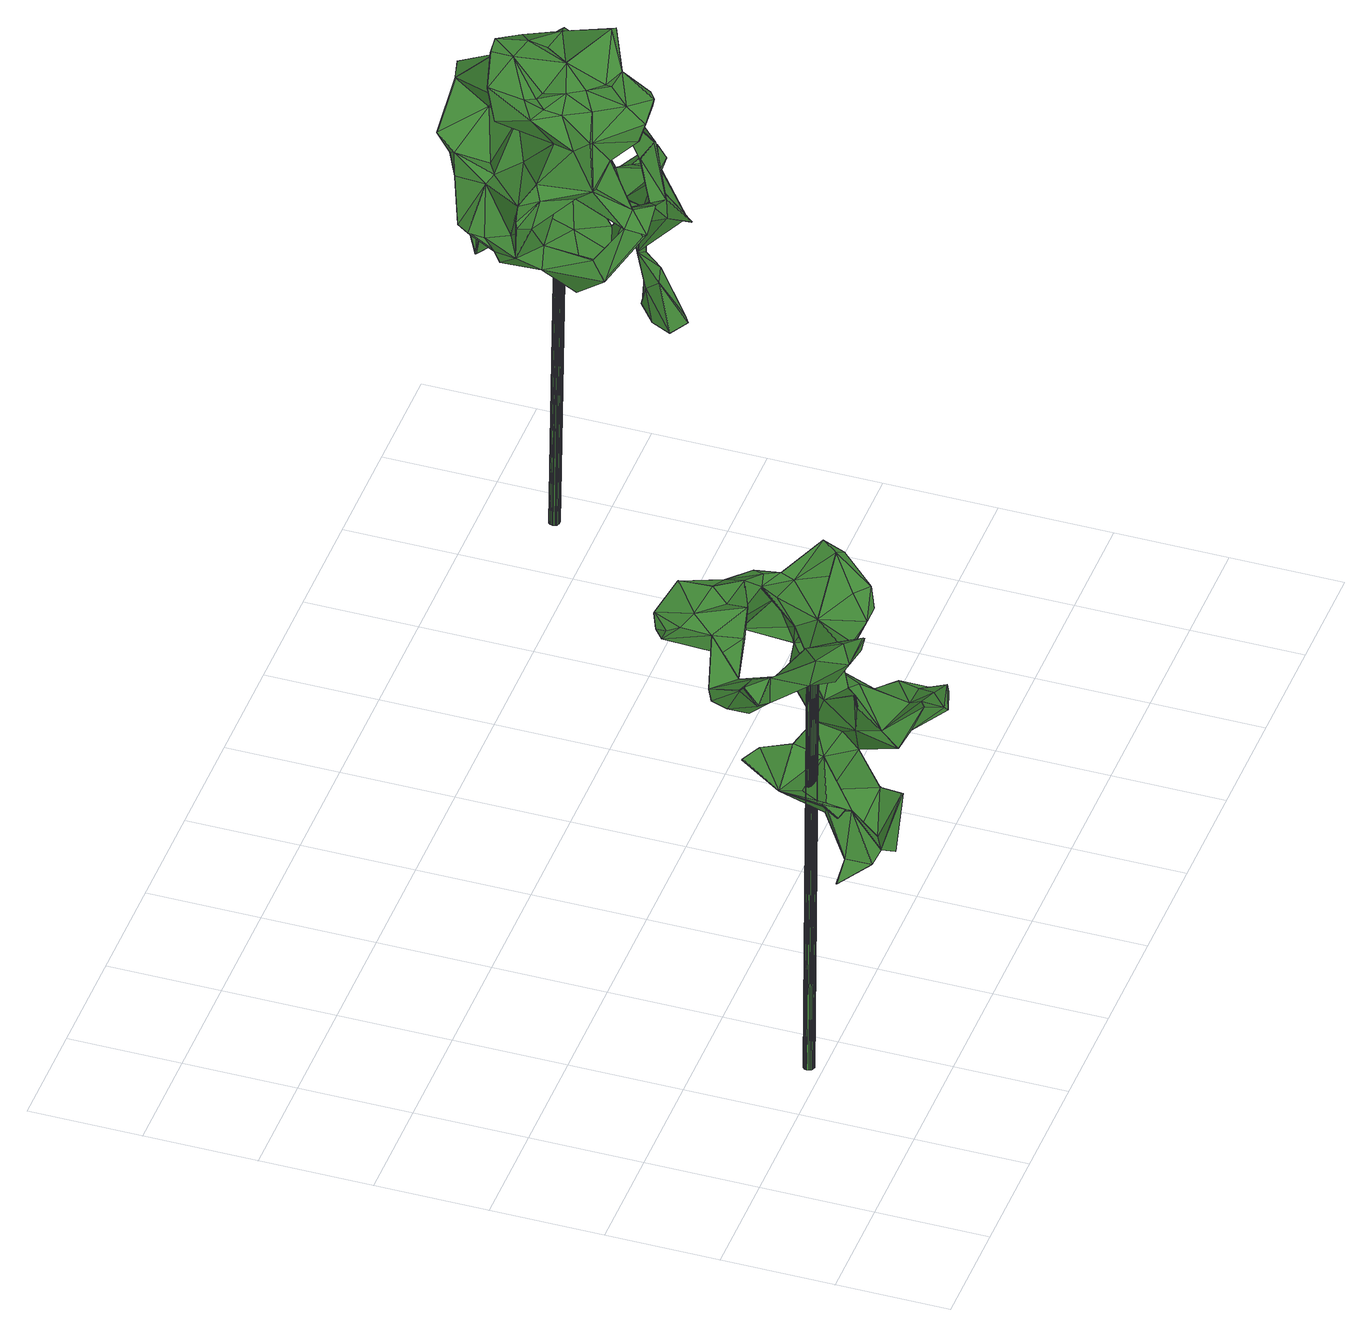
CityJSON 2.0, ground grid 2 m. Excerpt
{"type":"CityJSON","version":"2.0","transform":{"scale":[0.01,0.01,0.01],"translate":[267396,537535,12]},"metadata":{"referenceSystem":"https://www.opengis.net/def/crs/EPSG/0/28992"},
"CityObjects":{
"tree1":{"type":"SolitaryVegetationObject","attributes":{"gtid":390,"crown_width_m":3.88,"crown_median_z":21.21,"crown_r50_m":0.213,"crown_porosity":0.939,"trunk_H_m":8.28,"trunk_DBH_m":0.195,"trunk_radius_m":0.0976,"trunk_base_height_m":12.93,"original_gtid":"437"},"geometry":[{"type":"Solid","lod":"3","boundaries":[[[[0,1,2]],[[3,4,5]],[[6,7,8]],[[9,10,11]],[[12,13,14]],[[15,16,17]],[[15,17,18]],[[19,20,21]],[[22,23,24]],[[22,25,23]],[[26,27,28]],[[29,30,31]],[[32,33,34]],[[35,36,37]],[[38,36,35]],[[39,40,41]],[[42,40,39]],[[43,44,45]],[[32,46,33]],[[47,48,18]],[[37,36,49]],[[50,51,52]],[[52,51,53]],[[13,54,14]],[[55,56,57]],[[5,58,33]],[[5,33,46]],[[59,43,45]],[[5,60,3]],[[34,33,58]],[[55,61,2]],[[19,62,63]],[[23,64,65]],[[66,67,6]],[[7,68,69]],[[70,71,72]],[[73,74,47]],[[58,5,4]],[[75,76,39]],[[77,39,76]],[[26,78,79]],[[80,54,65]],[[81,82,83]],[[18,83,82]],[[78,81,0]],[[67,66,84]],[[85,86,87]],[[40,88,89]],[[90,91,92]],[[93,86,85]],[[86,93,94]],[[41,89,95]],[[96,97,4]],[[98,99,100]],[[9,11,101]],[[9,101,102]],[[95,88,30]],[[85,103,93]],[[104,21,105]],[[106,6,84]],[[107,108,29]],[[57,61,55]],[[93,103,109]],[[52,109,103]],[[93,109,94]],[[21,20,105]],[[89,41,40]],[[23,25,64]],[[66,106,84]],[[110,77,76]],[[110,76,75]],[[64,25,111]],[[112,111,113]],[[80,14,54]],[[49,114,115]],[[40,30,88]],[[116,47,117]],[[89,88,95]],[[50,118,100]],[[119,120,121]],[[18,82,15]],[[8,122,123]],[[99,120,124]],[[103,50,52]],[[125,126,127]],[[8,123,6]],[[75,128,129]],[[130,131,132]],[[133,134,135]],[[136,134,133]],[[62,100,118]],[[90,101,137]],[[66,6,106]],[[40,42,31]],[[108,30,29]],[[136,138,134]],[[48,139,18]],[[130,132,124]],[[1,140,141]],[[142,143,144]],[[141,145,35]],[[42,146,31]],[[147,31,146]],[[101,148,137]],[[135,134,149]],[[130,119,131]],[[2,1,55]],[[144,150,70]],[[111,151,152]],[[153,78,26]],[[149,154,135]],[[120,155,124]],[[149,156,125]],[[138,156,149]],[[43,37,49]],[[31,147,92]],[[111,152,113]],[[40,31,30]],[[120,119,157]],[[95,30,108]],[[158,159,160]],[[25,161,162]],[[78,2,61]],[[154,163,83]],[[85,87,164]],[[3,96,4]],[[46,32,159]],[[43,28,44]],[[130,124,157]],[[155,157,124]],[[1,165,56]],[[165,57,56]],[[135,154,166]],[[120,157,155]],[[167,168,169]],[[170,158,160]],[[162,161,22]],[[60,159,158]],[[95,87,41]],[[97,48,171]],[[92,147,102]],[[17,47,18]],[[39,87,75]],[[172,173,174]],[[13,174,173]],[[175,176,177]],[[175,177,178]],[[69,8,7]],[[39,41,87]],[[48,47,116]],[[48,116,34]],[[22,161,25]],[[108,107,179]],[[153,28,16]],[[43,16,28]],[[82,81,180]],[[82,180,15]],[[157,119,130]],[[25,151,111]],[[175,181,182]],[[183,100,131]],[[168,184,169]],[[125,185,126]],[[49,115,43]],[[162,121,152]],[[186,79,61]],[[186,61,57]],[[176,84,163]],[[109,53,104]],[[52,53,109]],[[94,104,105]],[[79,186,187]],[[79,187,59]],[[6,163,84]],[[104,94,109]],[[108,179,95]],[[187,37,59]],[[59,37,43]],[[147,110,188]],[[147,188,102]],[[65,173,172]],[[160,159,32]],[[160,32,189]],[[49,190,114]],[[49,36,190]],[[78,61,79]],[[19,63,20]],[[69,122,8]],[[191,128,118]],[[6,192,83]],[[186,57,165]],[[65,193,23]],[[172,193,65]],[[24,193,172]],[[98,100,183]],[[98,183,137]],[[55,1,56]],[[113,125,112]],[[125,14,112]],[[31,92,29]],[[107,91,179]],[[32,34,194]],[[32,194,189]],[[73,47,17]],[[69,195,122]],[[68,195,69]],[[162,152,151]],[[196,188,110]],[[154,168,163]],[[75,129,110]],[[176,163,168]],[[19,197,132]],[[115,114,178]],[[115,178,17]],[[102,101,90]],[[119,121,162]],[[101,198,148]],[[199,150,144]],[[72,142,70]],[[105,20,200]],[[201,128,75]],[[20,63,200]],[[152,125,113]],[[160,202,133]],[[203,133,202]],[[94,105,200]],[[94,200,86]],[[34,116,194]],[[132,62,19]],[[131,62,132]],[[107,204,91]],[[92,91,204]],[[83,163,6]],[[117,168,167]],[[46,60,5]],[[182,181,114]],[[127,205,149]],[[91,129,128]],[[90,196,129]],[[110,129,196]],[[42,39,77]],[[4,97,58]],[[95,164,87]],[[179,164,95]],[[35,37,187]],[[206,181,175]],[[125,72,14]],[[71,14,72]],[[124,197,99]],[[132,197,124]],[[35,145,38]],[[198,101,11]],[[135,18,139]],[[135,160,133]],[[60,158,207]],[[135,139,160]],[[139,170,160]],[[64,80,65]],[[122,208,123]],[[199,174,70]],[[199,70,150]],[[58,97,171]],[[78,0,2]],[[122,195,81]],[[0,81,195]],[[67,84,175]],[[175,84,176]],[[110,147,146]],[[191,209,179]],[[179,209,164]],[[24,23,193]],[[53,51,197]],[[25,162,151]],[[183,162,137]],[[207,210,96]],[[121,120,211]],[[121,211,152]],[[63,86,200]],[[174,9,102]],[[185,125,212]],[[125,152,212]],[[131,119,183]],[[212,152,211]],[[212,211,120]],[[162,183,119]],[[189,194,213]],[[213,194,116]],[[149,205,154]],[[19,21,53]],[[21,104,53]],[[75,87,201]],[[136,133,214]],[[203,214,133]],[[203,136,214]],[[62,118,63]],[[144,70,142]],[[117,74,168]],[[19,53,197]],[[22,24,196]],[[188,196,24]],[[188,24,102]],[[47,74,117]],[[11,10,215]],[[207,48,210]],[[177,176,168]],[[118,50,209]],[[118,209,191]],[[138,136,203]],[[50,100,51]],[[131,100,62]],[[63,118,86]],[[87,86,118]],[[6,140,7]],[[137,216,196]],[[162,216,137]],[[48,207,139]],[[191,91,128]],[[144,143,215]],[[100,197,51]],[[99,197,100]],[[1,141,165]],[[186,165,141]],[[186,141,187]],[[46,159,60]],[[67,175,38]],[[38,175,182]],[[139,207,170]],[[170,207,158]],[[196,90,137]],[[85,164,209]],[[85,209,103]],[[103,209,50]],[[208,192,6]],[[90,92,102]],[[38,145,67]],[[15,217,218]],[[96,3,207]],[[60,207,3]],[[24,174,102]],[[172,174,24]],[[149,134,138]],[[201,118,128]],[[18,166,83]],[[16,218,153]],[[83,166,154]],[[135,166,18]],[[45,44,27]],[[153,218,78]],[[79,27,26]],[[59,45,27]],[[59,27,79]],[[28,27,44]],[[15,218,16]],[[208,6,123]],[[12,70,174]],[[71,70,12]],[[71,12,14]],[[203,202,138]],[[17,177,73]],[[83,192,208]],[[178,177,17]],[[64,111,80]],[[112,80,111]],[[80,112,14]],[[189,156,160]],[[177,168,74]],[[177,74,73]],[[213,156,189]],[[125,156,213]],[[182,190,219]],[[219,190,36]],[[182,114,190]],[[196,216,22]],[[162,22,216]],[[98,220,99]],[[178,206,175]],[[198,11,215]],[[198,142,127]],[[81,208,122]],[[83,208,81]],[[174,221,9]],[[91,90,129]],[[38,182,219]],[[92,204,29]],[[87,222,201]],[[118,201,222]],[[118,222,87]],[[179,91,191]],[[29,204,107]],[[26,28,153]],[[38,219,36]],[[68,7,140]],[[125,223,72]],[[169,72,223]],[[125,213,223]],[[169,223,213]],[[125,127,149]],[[178,114,206]],[[206,114,181]],[[217,15,180]],[[217,180,81]],[[187,141,35]],[[13,12,174]],[[173,65,54]],[[174,199,221]],[[167,224,116]],[[213,116,224]],[[213,224,169]],[[144,221,199]],[[72,205,127]],[[72,127,142]],[[72,169,205]],[[169,184,205]],[[184,168,205]],[[154,205,168]],[[120,220,212]],[[185,220,98]],[[141,140,6]],[[0,140,1]],[[78,218,217]],[[78,217,81]],[[0,195,140]],[[140,195,68]],[[116,117,167]],[[137,126,98]],[[98,126,185]],[[167,169,224]],[[127,126,137]],[[212,220,185]],[[120,99,220]],[[127,137,148]],[[127,148,198]],[[173,54,13]],[[156,202,160]],[[156,138,202]],[[10,9,221]],[[10,221,215]],[[144,215,221]],[[67,145,6]],[[141,6,145]],[[17,225,115]],[[115,225,43]],[[16,43,225]],[[16,225,17]],[[77,110,146]],[[77,146,42]],[[58,171,34]],[[210,97,96]],[[48,97,210]],[[198,143,142]],[[198,215,143]],[[34,171,48]],[[226,227,228]],[[226,228,229]],[[229,228,230]],[[229,230,231]],[[228,227,232]],[[228,232,230]],[[230,232,233]],[[230,233,231]],[[232,227,234]],[[232,234,233]],[[233,234,235]],[[233,235,231]],[[234,227,236]],[[234,236,235]],[[235,236,237]],[[235,237,231]],[[236,227,238]],[[236,238,237]],[[237,238,239]],[[237,239,231]],[[238,227,240]],[[238,240,239]],[[239,240,241]],[[239,241,231]],[[240,227,242]],[[240,242,241]],[[241,242,243]],[[241,243,231]],[[242,227,244]],[[242,244,243]],[[243,244,245]],[[243,245,231]],[[244,227,246]],[[244,246,245]],[[245,246,247]],[[245,247,231]],[[246,227,248]],[[246,248,247]],[[247,248,249]],[[247,249,231]],[[248,227,250]],[[248,250,249]],[[249,250,251]],[[249,251,231]],[[250,227,252]],[[250,252,251]],[[251,252,253]],[[251,253,231]],[[252,227,254]],[[252,254,253]],[[253,254,255]],[[253,255,231]],[[254,227,256]],[[254,256,255]],[[255,256,257]],[[255,257,231]],[[256,227,258]],[[256,258,257]],[[257,258,259]],[[257,259,231]],[[258,227,260]],[[258,260,259]],[[259,260,261]],[[259,261,231]],[[260,227,262]],[[260,262,261]],[[261,262,263]],[[261,263,231]],[[262,227,264]],[[262,264,263]],[[263,264,265]],[[263,265,231]],[[264,227,266]],[[264,266,265]],[[265,266,267]],[[265,267,231]],[[266,227,268]],[[266,268,267]],[[267,268,269]],[[267,269,231]],[[268,227,270]],[[268,270,269]],[[269,270,271]],[[269,271,231]],[[270,227,272]],[[270,272,271]],[[271,272,273]],[[271,273,231]],[[272,227,274]],[[272,274,273]],[[273,274,275]],[[273,275,231]],[[274,227,226]],[[274,226,275]],[[275,226,229]],[[275,229,231]]]]}]},
"tree2":{"type":"SolitaryVegetationObject","attributes":{"gtid":393,"crown_width_m":3.99,"crown_median_z":20.53,"crown_r50_m":0.252,"crown_porosity":0.927,"trunk_H_m":7.54,"trunk_DBH_m":0.189,"trunk_radius_m":0.0943,"trunk_base_height_m":12.99,"original_gtid":"440"},"geometry":[{"type":"Solid","lod":"3","boundaries":[[[[276,277,278]],[[279,280,281]],[[282,283,284]],[[285,277,286]],[[287,288,289]],[[290,291,292]],[[293,294,282]],[[295,296,297]],[[298,299,292]],[[300,301,302]],[[303,304,287]],[[305,306,307]],[[308,309,310]],[[311,312,313]],[[314,315,309]],[[316,289,317]],[[291,318,319]],[[292,291,319]],[[320,321,322]],[[323,324,325]],[[326,327,328]],[[329,330,331]],[[329,331,332]],[[333,334,335]],[[332,336,337]],[[332,337,338]],[[339,340,341]],[[342,343,344]],[[345,346,338]],[[347,348,349]],[[347,349,350]],[[351,352,298]],[[292,353,290]],[[320,354,321]],[[325,324,355]],[[356,357,358]],[[359,360,361]],[[362,363,364]],[[365,366,280]],[[367,313,368]],[[369,370,371]],[[326,372,373]],[[373,374,326]],[[375,376,377]],[[319,318,378]],[[379,312,311]],[[380,300,381]],[[281,382,279]],[[383,295,384]],[[295,385,384]],[[386,356,387]],[[356,388,387]],[[386,387,388]],[[378,389,390]],[[391,392,393]],[[312,368,313]],[[394,347,350]],[[325,395,396]],[[397,398,399]],[[400,398,302]],[[293,373,294]],[[316,401,289]],[[314,309,308]],[[362,388,363]],[[362,402,388]],[[386,357,356]],[[323,325,396]],[[368,308,367]],[[367,403,313]],[[310,403,367]],[[310,404,403]],[[313,403,311]],[[379,314,312]],[[368,312,314]],[[405,298,406]],[[295,391,296]],[[407,408,409]],[[410,351,298]],[[411,412,413]],[[414,378,390]],[[298,319,415]],[[416,417,301]],[[339,341,418]],[[380,381,323]],[[277,419,420]],[[383,384,421]],[[422,315,314]],[[423,424,328]],[[328,424,326]],[[327,374,425]],[[327,425,394]],[[318,426,378]],[[358,427,363]],[[358,363,388]],[[334,306,428]],[[370,409,408]],[[314,308,368]],[[292,319,298]],[[367,308,310]],[[414,319,378]],[[429,301,417]],[[409,370,430]],[[394,431,327]],[[432,346,345]],[[433,434,435]],[[338,346,436]],[[295,383,392]],[[437,426,291]],[[438,411,413]],[[389,439,390]],[[440,439,389]],[[432,436,346]],[[441,442,361]],[[443,359,444]],[[323,381,324]],[[309,315,445]],[[446,290,447]],[[287,351,303]],[[395,325,448]],[[350,449,450]],[[451,389,452]],[[404,310,309]],[[453,279,340]],[[454,281,455]],[[456,416,442]],[[457,458,447]],[[452,378,426]],[[397,459,460]],[[461,462,390]],[[344,343,463]],[[306,302,307]],[[347,464,293]],[[302,301,429]],[[340,279,382]],[[454,340,382]],[[454,382,281]],[[293,464,373]],[[465,449,350]],[[373,464,374]],[[374,464,466]],[[467,358,468]],[[300,355,381]],[[300,334,355]],[[469,470,471]],[[413,284,438]],[[472,342,344]],[[380,469,471]],[[416,473,442]],[[471,473,416]],[[420,419,474]],[[475,428,413]],[[314,379,422]],[[334,476,335]],[[380,471,300]],[[350,431,394]],[[350,450,431]],[[353,457,447]],[[353,447,290]],[[373,372,411]],[[477,478,479]],[[338,436,332]],[[278,420,480]],[[307,397,460]],[[358,357,468]],[[481,361,482]],[[460,305,307]],[[369,483,484]],[[470,445,315]],[[295,485,385]],[[431,423,328]],[[327,431,328]],[[309,486,404]],[[482,487,296]],[[482,296,391]],[[440,434,433]],[[389,434,440]],[[488,421,489]],[[443,444,416]],[[469,490,470]],[[445,470,490]],[[334,333,355]],[[466,491,374]],[[355,324,492]],[[461,410,462]],[[493,483,494]],[[495,353,406]],[[411,372,345]],[[480,420,489]],[[305,463,425]],[[496,497,498]],[[498,497,330]],[[303,351,410]],[[499,500,450]],[[398,459,468]],[[501,459,398]],[[446,407,276]],[[438,373,411]],[[438,294,373]],[[374,327,326]],[[330,502,384]],[[291,503,437]],[[378,452,389]],[[345,338,411]],[[278,277,420]],[[445,422,379]],[[371,408,483]],[[504,329,505]],[[506,375,377]],[[355,448,325]],[[355,386,448]],[[395,448,507]],[[442,473,361]],[[431,500,423]],[[508,452,426]],[[509,484,493]],[[493,484,510]],[[489,420,474]],[[451,452,511]],[[489,322,480]],[[512,399,357]],[[361,513,441]],[[503,480,354]],[[300,471,416]],[[449,465,461]],[[449,461,390]],[[466,464,347]],[[320,497,354]],[[468,399,398]],[[503,354,437]],[[355,333,357]],[[512,357,333]],[[336,514,506]],[[344,463,479]],[[422,335,476]],[[432,345,515]],[[516,515,326]],[[326,515,345]],[[507,490,469]],[[469,380,396]],[[286,517,518]],[[307,302,397]],[[413,519,361]],[[386,355,357]],[[288,317,289]],[[360,514,487]],[[361,473,413]],[[475,413,473]],[[471,470,475]],[[498,329,504]],[[463,394,425]],[[442,441,456]],[[481,482,391]],[[417,444,418]],[[341,417,418]],[[392,520,295]],[[511,434,451]],[[336,521,514]],[[318,291,426]],[[446,276,278]],[[302,398,397]],[[416,301,300]],[[406,401,495]],[[471,475,473]],[[509,369,484]],[[364,363,342]],[[363,522,342]],[[402,523,512]],[[472,523,402]],[[356,358,388]],[[422,386,388]],[[330,384,385]],[[488,474,340]],[[411,338,337]],[[332,331,330]],[[365,280,453]],[[279,453,280]],[[280,366,281]],[[366,455,281]],[[506,524,336]],[[456,443,416]],[[305,428,306]],[[361,360,482]],[[396,380,323]],[[501,517,525]],[[392,391,520]],[[448,386,526]],[[487,482,360]],[[460,527,479]],[[449,390,439]],[[449,439,450]],[[371,370,408]],[[397,468,459]],[[504,435,498]],[[472,428,305]],[[286,430,493]],[[446,447,458]],[[528,477,479]],[[479,527,528]],[[433,435,499]],[[505,436,432]],[[386,422,526]],[[430,286,276]],[[430,276,409]],[[448,526,507]],[[305,460,463]],[[529,530,305]],[[529,305,425]],[[481,513,361]],[[375,383,376]],[[432,504,505]],[[531,340,419]],[[376,488,339]],[[383,488,376]],[[336,332,385]],[[364,342,472]],[[435,504,499]],[[290,446,278]],[[453,532,365]],[[357,399,468]],[[403,486,311]],[[533,330,320]],[[533,320,502]],[[533,502,330]],[[400,501,398]],[[289,401,287]],[[353,292,299]],[[320,322,502]],[[322,321,480]],[[416,444,417]],[[522,466,343]],[[306,334,300]],[[306,300,302]],[[518,517,400]],[[526,445,490]],[[526,490,507]],[[433,450,439]],[[440,433,439]],[[488,489,474]],[[365,429,366]],[[342,522,343]],[[397,512,467]],[[411,337,524]],[[429,455,366]],[[302,429,365]],[[340,454,341]],[[359,443,481]],[[359,481,391]],[[480,321,354]],[[472,413,428]],[[394,343,347]],[[403,404,486]],[[305,530,472]],[[372,326,345]],[[402,512,333]],[[466,347,343]],[[374,530,529]],[[425,374,529]],[[521,534,297]],[[485,297,534]],[[485,534,521]],[[282,294,283]],[[498,330,329]],[[383,385,485]],[[455,341,454]],[[530,364,472]],[[393,383,506]],[[375,506,383]],[[383,393,385]],[[385,393,336]],[[376,339,418]],[[430,370,493]],[[428,476,334]],[[427,349,348]],[[484,479,463]],[[365,532,302]],[[337,336,524]],[[463,343,394]],[[523,344,427]],[[535,383,421]],[[535,421,488]],[[535,488,383]],[[339,488,340]],[[467,512,536]],[[344,523,472]],[[360,359,391]],[[360,391,393]],[[288,287,304]],[[288,528,317]],[[294,438,283]],[[451,434,389]],[[453,340,531]],[[408,494,483]],[[477,528,288]],[[317,528,527]],[[316,317,527]],[[521,336,393]],[[514,360,506]],[[360,393,506]],[[295,520,391]],[[437,508,426]],[[417,341,429]],[[455,429,341]],[[358,523,427]],[[514,537,487]],[[397,399,512]],[[397,467,468]],[[458,517,446]],[[286,446,517]],[[457,525,517]],[[532,518,302]],[[527,459,316]],[[460,459,527]],[[316,459,501]],[[316,501,401]],[[495,538,353]],[[402,362,472]],[[352,539,401]],[[472,362,413]],[[351,539,352]],[[362,284,413]],[[364,282,362]],[[282,284,362]],[[445,526,422]],[[457,353,538]],[[495,401,538]],[[406,298,352]],[[478,349,479]],[[479,349,344]],[[344,349,427]],[[284,283,438]],[[515,516,504]],[[515,504,432]],[[311,486,379]],[[445,486,309]],[[379,486,445]],[[405,406,353]],[[384,489,421]],[[489,384,502]],[[290,503,291]],[[278,503,290]],[[480,503,278]],[[348,522,427]],[[484,483,479]],[[406,352,401]],[[540,496,498]],[[383,485,392]],[[393,392,485]],[[516,499,504]],[[436,329,332]],[[436,505,329]],[[332,330,385]],[[498,435,540]],[[456,513,443]],[[456,441,513]],[[481,443,513]],[[359,361,444]],[[519,418,444]],[[519,444,361]],[[364,293,282]],[[466,522,293]],[[364,466,293]],[[293,522,347]],[[348,347,522]],[[363,427,522]],[[540,434,496]],[[496,434,511]],[[452,508,511]],[[402,335,388]],[[333,335,402]],[[511,508,496]],[[354,496,508]],[[354,497,496]],[[437,354,508]],[[388,335,422]],[[401,539,287]],[[501,538,401]],[[501,525,538]],[[457,538,525]],[[409,276,407]],[[524,506,412]],[[524,412,411]],[[326,424,541]],[[320,330,497]],[[483,493,542]],[[431,450,500]],[[510,484,463]],[[433,499,450]],[[540,435,434]],[[350,304,465]],[[477,288,304]],[[478,304,350]],[[478,477,304]],[[422,476,315]],[[453,531,532]],[[518,532,531]],[[326,541,516]],[[446,286,407]],[[303,465,304]],[[418,519,377]],[[506,377,519]],[[286,494,408]],[[315,476,470]],[[475,470,476]],[[475,476,428]],[[351,287,539]],[[479,483,460]],[[530,374,491]],[[466,364,491]],[[415,543,410]],[[530,491,364]],[[319,543,415]],[[414,543,319]],[[405,353,299]],[[405,299,298]],[[369,371,483]],[[457,517,458]],[[400,517,501]],[[370,509,493]],[[370,369,509]],[[461,303,410]],[[531,419,518]],[[303,461,465]],[[499,423,500]],[[415,410,298]],[[499,516,541]],[[499,541,423]],[[286,408,407]],[[276,286,277]],[[424,423,541]],[[493,494,286]],[[350,544,478]],[[349,478,544]],[[349,544,350]],[[285,286,518]],[[518,545,302]],[[302,545,400]],[[518,400,545]],[[489,502,322]],[[297,485,295]],[[521,393,485]],[[519,413,412]],[[519,412,506]],[[467,536,358]],[[523,358,536]],[[512,523,536]],[[414,390,462]],[[296,537,297]],[[521,297,537]],[[514,521,537]],[[487,537,296]],[[474,419,340]],[[518,419,285]],[[285,419,277]],[[460,483,542]],[[460,542,463]],[[510,463,542]],[[493,510,542]],[[377,376,546]],[[418,546,376]],[[377,546,418]],[[462,543,414]],[[462,410,543]],[[507,547,395]],[[396,395,547]],[[396,547,469]],[[507,469,547]],[[381,492,324]],[[381,355,492]],[[548,549,550]],[[548,550,551]],[[551,550,552]],[[551,552,553]],[[550,549,554]],[[550,554,552]],[[552,554,555]],[[552,555,553]],[[554,549,556]],[[554,556,555]],[[555,556,557]],[[555,557,553]],[[556,549,558]],[[556,558,557]],[[557,558,559]],[[557,559,553]],[[558,549,560]],[[558,560,559]],[[559,560,561]],[[559,561,553]],[[560,549,562]],[[560,562,561]],[[561,562,563]],[[561,563,553]],[[562,549,564]],[[562,564,563]],[[563,564,565]],[[563,565,553]],[[564,549,566]],[[564,566,565]],[[565,566,567]],[[565,567,553]],[[566,549,568]],[[566,568,567]],[[567,568,569]],[[567,569,553]],[[568,549,570]],[[568,570,569]],[[569,570,571]],[[569,571,553]],[[570,549,572]],[[570,572,571]],[[571,572,573]],[[571,573,553]],[[572,549,574]],[[572,574,573]],[[573,574,575]],[[573,575,553]],[[574,549,576]],[[574,576,575]],[[575,576,577]],[[575,577,553]],[[576,549,578]],[[576,578,577]],[[577,578,579]],[[577,579,553]],[[578,549,580]],[[578,580,579]],[[579,580,581]],[[579,581,553]],[[580,549,582]],[[580,582,581]],[[581,582,583]],[[581,583,553]],[[582,549,584]],[[582,584,583]],[[583,584,585]],[[583,585,553]],[[584,549,586]],[[584,586,585]],[[585,586,587]],[[585,587,553]],[[586,549,588]],[[586,588,587]],[[587,588,589]],[[587,589,553]],[[588,549,590]],[[588,590,589]],[[589,590,591]],[[589,591,553]],[[590,549,592]],[[590,592,591]],[[591,592,593]],[[591,593,553]],[[592,549,594]],[[592,594,593]],[[593,594,595]],[[593,595,553]],[[594,549,596]],[[594,596,595]],[[595,596,597]],[[595,597,553]],[[596,549,548]],[[596,548,597]],[[597,548,551]],[[597,551,553]]]]}]}
},
"vertices":[
[307,145,666],[276,145,590],[283,101,584],[423,17,825],[493,40,803],[492,42,819],[279,262,700],[257,180,708],[258,179,710],[411,368,939],[402,381,938],[384,362,938],[410,279,968],[449,284,1022],[412,222,950],[414,132,638],[416,131,637],[428,198,676],[397,163,723],[157,235,1040],[111,264,1047],[99,235,1026],[432,287,1022],[479,253,1079],[430,309,1033],[464,225,1072],[364,88,553],[379,103,551],[380,103,553],[284,438,1063],[234,463,1058],[296,442,1084],[444,91,804],[492,92,798],[503,130,796],[362,201,654],[421,240,654],[429,186,616],[384,283,647],[240,395,1070],[234,462,1060],[208,408,1062],[295,441,1086],[440,148,598],[415,127,541],[414,128,540],[468,57,817],[424,165,761],[446,122,780],[465,214,618],[202,281,941],[199,239,963],[157,271,955],[160,237,984],[494,249,1026],[232,144,571],[232,146,572],[232,146,570],[501,74,798],[388,138,556],[419,23,832],[283,102,583],[201,241,1008],[158,266,1028],[488,219,1056],[496,249,1027],[306,335,726],[320,278,678],[250,150,694],[249,148,695],[443,332,934],[407,289,943],[397,275,921],[402,185,743],[393,190,759],[289,319,1065],[298,358,1055],[312,387,1074],[319,98,588],[339,113,572],[456,199,1018],[309,145,667],[362,200,656],[364,213,721],[341,316,731],[185,350,969],[135,334,1007],[221,358,1048],[207,450,1048],[199,429,1056],[375,326,1041],[300,358,1053],[352,380,1058],[126,326,991],[116,274,1034],[201,438,1035],[424,54,799],[475,87,794],[292,215,986],[251,154,980],[255,234,952],[402,309,1001],[410,350,1043],[179,327,963],[98,236,1024],[110,265,1046],[306,334,728],[275,429,1054],[265,442,1052],[122,297,985],[329,338,1087],[452,160,1026],[463,168,988],[440,151,991],[453,277,654],[466,213,620],[465,160,800],[405,196,812],[196,303,990],[301,167,1023],[312,130,1006],[348,158,988],[277,145,693],[269,179,706],[237,125,1034],[413,205,934],[383,252,965],[395,274,921],[269,317,1016],[296,323,1063],[277,149,1042],[268,211,1023],[213,175,1048],[310,136,885],[348,155,876],[348,152,804],[310,138,887],[373,266,975],[350,154,877],[364,85,771],[298,185,670],[305,190,654],[414,336,927],[406,367,933],[453,373,929],[329,238,667],[314,388,1073],[352,380,1060],[405,289,943],[363,211,841],[463,372,931],[430,184,1022],[399,149,996],[403,88,645],[368,230,788],[285,115,1056],[401,183,845],[285,117,1057],[404,52,837],[429,65,826],[359,110,805],[447,229,1034],[378,228,995],[349,260,747],[226,344,1010],[276,146,588],[391,189,759],[424,213,833],[370,231,788],[441,264,846],[365,83,771],[492,92,796],[486,288,1022],[485,286,1021],[436,336,952],[364,276,680],[351,260,745],[366,215,721],[421,240,656],[252,388,1042],[348,149,585],[432,295,657],[432,296,656],[292,217,988],[406,291,844],[359,197,976],[293,138,585],[348,150,584],[402,330,1046],[433,174,831],[430,279,652],[269,319,1015],[329,238,669],[483,287,1029],[464,158,801],[276,145,691],[375,324,1042],[214,187,992],[383,362,937],[464,372,932],[117,275,1035],[267,318,1017],[349,153,877],[311,136,887],[313,387,1072],[405,289,844],[430,279,654],[398,73,786],[299,185,671],[232,339,1002],[447,108,793],[349,154,987],[349,154,985],[450,224,841],[309,137,887],[402,382,937],[402,307,1003],[357,117,582],[402,90,646],[407,283,649],[347,158,986],[453,373,931],[226,342,1011],[411,222,846],[449,224,840],[428,180,622],[335,225,93],[325,225,93],[334,228,93],[356,226,920],[356,228,920],[346,226,921],[334,230,93],[355,231,920],[332,232,93],[353,233,920],[330,233,93],[351,234,921],[328,234,93],[349,235,921],[325,235,93],[346,236,921],[322,234,93],[344,235,921],[320,233,93],[341,234,921],[318,232,93],[340,233,921],[317,230,93],[338,231,921],[316,228,93],[337,228,921],[315,225,93],[337,226,921],[316,222,93],[337,223,921],[317,220,93],[338,221,921],[318,218,93],[340,219,921],[320,217,93],[341,217,921],[322,216,93],[344,216,921],[325,215,93],[346,216,921],[328,216,93],[349,216,921],[330,217,93],[351,217,921],[332,218,93],[353,219,920],[334,220,93],[355,221,920],[334,222,93],[356,223,920],
[1518,1168,988],[1555,1127,947],[1538,1192,997],[1686,1137,854],[1707,1116,843],[1703,1131,838],[1454,955,735],[1418,991,727],[1467,1000,726],[1593,1085,930],[1562,1097,969],[1494,939,1036],[1495,907,1005],[1542,908,1022],[1580,1150,1067],[1513,1174,1103],[1531,1123,1099],[1376,937,756],[1392,991,708],[1526,1240,748],[1473,1193,674],[1472,1194,675],[1510,1049,1087],[1539,1092,1086],[1651,1012,767],[1638,1065,831],[1642,1049,850],[1449,984,1047],[1430,977,997],[1509,1040,879],[1585,1070,835],[1576,1039,916],[1533,878,543],[1545,924,616],[1541,911,551],[1585,905,546],[1574,865,552],[1573,865,551],[1541,899,638],[1550,940,684],[1578,926,1005],[1539,910,1010],[1481,1170,1101],[1485,1133,1097],[1507,1201,980],[1503,1240,1010],[1526,1225,971],[1725,971,770],[1720,964,776],[1703,941,766],[1319,1072,814],[1319,1044,884],[1284,1058,906],[1388,1201,902],[1421,1221,922],[1435,1165,892],[1406,1164,853],[1578,924,817],[1604,980,747],[1594,945,746],[1480,1171,791],[1384,1135,821],[1383,1135,820],[1601,1135,876],[1648,1139,844],[1635,1131,831],[1462,925,849],[1412,916,846],[1462,926,850],[1338,1116,803],[1346,1135,819],[1411,915,847],[1419,879,837],[1443,912,863],[1399,966,921],[1484,1006,1060],[1528,987,1043],[1602,1088,1073],[1502,1239,1012],[1655,935,781],[1554,846,770],[1579,922,817],[1535,885,822],[1593,1123,704],[1518,1161,720],[1587,1097,702],[1493,963,775],[1507,904,829],[1455,953,755],[1704,1095,838],[1705,1096,836],[1534,878,542],[1552,853,557],[1439,1009,1000],[1459,1083,1012],[1471,1027,1043],[1326,1102,793],[1356,1040,770],[1378,1044,804],[1485,1149,845],[1530,1130,893],[1485,1147,845],[1409,1151,1086],[1581,910,637],[1683,1014,746],[1676,993,760],[1685,1138,853],[1507,1221,853],[1539,1257,910],[1505,1223,853],[1591,868,744],[1554,847,769],[1544,886,775],[1380,1129,1042],[1376,1066,1064],[1541,1181,711],[1531,1221,744],[1513,1184,767],[1392,993,905],[1687,953,758],[1717,975,758],[1613,1004,931],[1634,1010,955],[1590,924,891],[1650,1039,957],[1557,969,1053],[1539,914,808],[1584,905,545],[1573,941,559],[1532,1058,1067],[1589,998,1111],[1563,1090,1041],[1525,1047,1040],[1490,1127,1047],[1461,1033,1064],[1418,1088,768],[1458,1085,805],[1507,1052,750],[1418,1092,1068],[1458,1073,1056],[1596,1078,744],[1629,1102,829],[1592,1117,836],[1609,1186,922],[1575,1198,954],[1540,1255,909],[1550,939,686],[1293,1063,912],[1284,1060,906],[1409,1028,886],[1480,1171,1099],[1482,885,850],[1546,1058,775],[1687,1090,830],[1458,1114,992],[1338,1036,930],[1341,1163,828],[1417,1092,938],[1457,1116,992],[1401,1137,912],[1357,1184,828],[1493,1171,1085],[1446,1038,733],[1402,1034,1002],[1404,1035,1002],[1637,1135,662],[1626,1117,697],[1638,1140,719],[1594,1079,743],[1594,940,652],[1594,1122,1050],[1595,1122,1052],[1656,934,779],[1392,997,1004],[1360,1050,945],[1405,1141,1039],[1409,1152,1084],[1671,1121,852],[1676,1134,838],[1693,1101,831],[1639,1139,718],[1632,1095,1056],[1630,1105,1036],[1601,993,976],[1513,998,963],[1419,1026,1052],[1408,1054,1064],[1429,971,904],[1382,959,791],[1398,970,1022],[1384,959,792],[1589,924,891],[1590,922,891],[1677,1020,735],[1626,985,713],[1676,1021,736],[1493,965,777],[1595,1077,742],[1610,1188,921],[1613,997,742],[1603,980,745],[1489,917,971],[1454,954,948],[1456,955,947],[1532,1246,1022],[1594,1123,702],[1515,1150,689],[1511,999,964],[1444,991,980],[1524,1239,748],[1574,940,560],[1513,1151,689],[1608,1187,920],[1565,1238,944],[1626,983,714],[1418,991,729],[1687,971,761],[1488,1080,934],[1526,1046,940],[1609,997,1098],[1478,1173,987],[1409,1240,967],[1400,1206,941],[1327,1071,918],[1326,1070,919],[1603,993,978],[1523,1242,922],[1518,1171,1069],[1384,1146,902],[1355,1185,829],[1482,1169,791],[1663,965,750],[1450,1151,1035],[1418,1091,938],[1405,1038,899],[1440,1148,1035],[1573,944,863],[1635,1136,663],[1456,1177,747],[1345,1135,821],[1356,1093,829],[1588,1079,1018],[1595,1084,930],[1545,1060,775],[1530,1221,743],[1455,1178,746],[1421,880,836],[1507,904,831],[1420,1100,835],[1576,1042,1036],[1596,944,744],[1501,955,972],[1491,917,970],[1459,1084,806],[1472,1024,771],[1602,1133,876],[1658,1096,843],[1516,1191,946],[1501,1202,724],[1533,1228,929],[1572,942,864],[1473,1192,675],[1585,1012,1058],[1524,976,1045],[1435,1156,905],[1319,1046,884],[1508,1054,912],[1432,1075,1064],[1428,970,904],[1604,1039,945],[1528,1128,893],[1687,971,759],[1534,1075,99],[1525,1075,99],[1534,1078,99],[1515,1058,853],[1515,1060,853],[1505,1057,853],[1533,1080,99],[1514,1062,853],[1532,1082,99],[1512,1064,853],[1530,1083,99],[1510,1066,853],[1527,1084,99],[1508,1067,853],[1525,1084,99],[1505,1067,853],[1522,1084,99],[1503,1066,853],[1520,1083,99],[1501,1066,853],[1518,1082,99],[1499,1064,853],[1517,1080,99],[1497,1062,853],[1516,1077,99],[1496,1060,853],[1516,1075,99],[1496,1057,853],[1516,1072,99],[1497,1055,853],[1517,1070,99],[1497,1053,852],[1518,1068,99],[1499,1051,852],[1521,1067,99],[1501,1049,852],[1523,1066,99],[1503,1048,853],[1525,1066,99],[1506,1048,853],[1528,1066,99],[1508,1048,853],[1530,1067,99],[1510,1049,853],[1532,1069,99],[1512,1051,853],[1533,1070,99],[1514,1053,853],[1534,1073,99],[1515,1055,853]
]}
